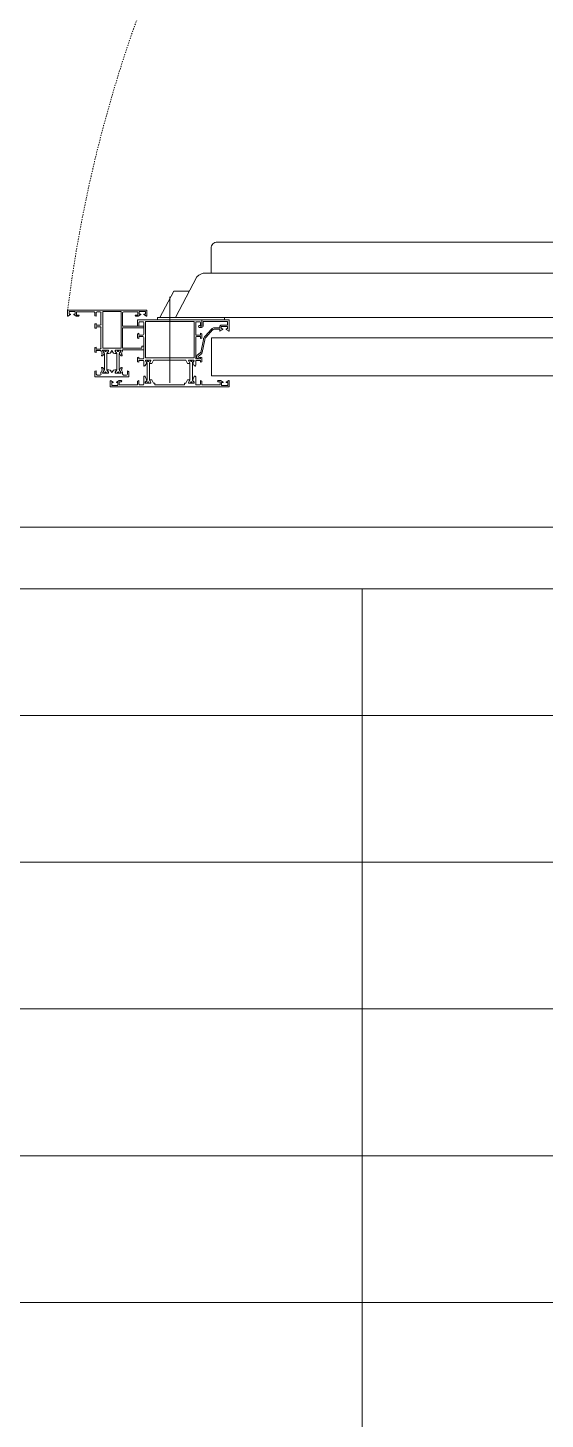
# Model space of a CAD drawing. Header units: millimetres. Extents: x 8265 to 78888, y 1905 to 34251.
# Drawn here: x 40001.5 to 40043.5, y 23971.8 to 24084.7 of the extents above; entities that cross this region are included whole.
import ezdxf

# ---------------------------------------------------------------- set-up
doc = ezdxf.new("R2010")
doc.units = ezdxf.units.MM
doc.linetypes.add('HIDDEN4', pattern=[0.125, 0.025, -0.1])
doc.layers.add('441_SERRAMENTI_001-AM_0', color=1, linetype='Continuous', lineweight=0)
doc.layers.add('443_GRIGLIE_AERAZIONE_001-AM_0', color=6, linetype='Continuous', lineweight=0)

# ---------------------------------------------------------------- blocks, each defined once
blk = doc.blocks.new('por 180')
at = {"layer": '441_SERRAMENTI_001-AM_0'}
for p, q in [((85028.86, 21322.61), (85028.86, 21407.93)), ((85031.93, 21322.61), (85031.93, 21407.93)), ((85027.41, 21324.01), (85027.41, 21321.87)), ((85027.44, 21324.04), (85028.28, 21324.04)), ((85027.53, 21323.89), (85027.53, 21321.98)), ((85027.56, 21323.92), (85027.8, 21323.92)), ((85027.83, 21323.89), (85027.83, 21323.43)), ((85027.95, 21323.89), (85027.95, 21323.43)), ((85027.98, 21323.92), (85028.09, 21323.92)), ((85027.98, 21323.4), (85028.09, 21323.4)), ((85027.98, 21323.28), (85028.02, 21323.28)), ((85028.12, 21323.89), (85028.12, 21323.82)), ((85028.12, 21323.5), (85028.12, 21323.43)), ((85028.17, 21323.81), (85028.3, 21324)), ((85028.17, 21323.52), (85028.3, 21323.33)), ((85028.19, 21323.28), (85028.28, 21323.28)), ((85032.31, 21324.02), (85032.44, 21323.81)), ((85032.44, 21323.55), (85032.31, 21323.34)), ((85032.31, 21323.33), (85032.31, 21323.34)), ((85032.31, 21323.33), (85032.31, 21323.16)), ((85032.81, 21324.04), (85032.32, 21324.04)), ((85032.4, 21323.16), (85032.4, 21323.31)), ((85032.4, 21323.31), (85032.66, 21323.31)), ((85032.47, 21323.93), (85032.7, 21323.93)), ((85032.47, 21323.82), (85032.47, 21323.93)), ((85032.47, 21323.43), (85032.47, 21323.54)), ((85032.7, 21323.43), (85032.47, 21323.43)), ((85032.66, 21323.31), (85032.66, 21321.91)), ((85032.7, 21323.93), (85032.7, 21323.43)), ((85032.81, 21324.04), (85032.81, 21314.44)), ((85028.05, 21322.84), (85028.05, 21323.25)), ((85028.15, 21322.62), (85028.72, 21322.11)), ((85028.16, 21322.84), (85028.16, 21323.25)), ((85028.22, 21322.7), (85028.79, 21322.19)), ((85031.93, 21322.61), (85028.86, 21322.61)), ((85027.41, 21321.84), (85027.41, 21316.64)), ((85027.41, 21321.84), (85027.88, 21321.84)), ((85027.87, 21321.84), (85027.44, 21321.84)), ((85027.54, 21321.21), (85030.48, 21321.21)), ((85027.54, 21317.28), (85027.54, 21321.21)), ((85027.56, 21321.95), (85027.86, 21321.95)), ((85027.56, 21321.66), (85027.56, 21321.41)), ((85027.91, 21321.72), (85027.62, 21321.72)), ((85027.62, 21321.34), (85028.57, 21321.34)), ((85027.91, 21321.72), (85027.88, 21321.84)), ((85027.9, 21321.81), (85027.9, 21321.71)), ((85028.01, 21321.8), (85028.01, 21321.61)), ((85028.49, 21321.72), (85028.52, 21321.84)), ((85028.64, 21321.72), (85028.49, 21321.72)), ((85028.52, 21321.84), (85028.88, 21321.84)), ((85028.64, 21321.41), (85028.64, 21321.72)), ((85028.76, 21321.72), (85028.76, 21321.41)), ((85028.91, 21321.72), (85028.76, 21321.72)), ((85030.49, 21321.34), (85028.82, 21321.34)), ((85028.91, 21321.72), (85028.88, 21321.84)), ((85028.99, 21321.97), (85030.03, 21321.75)), ((85029.01, 21322.08), (85030.05, 21321.86)), ((85030.05, 21321.73), (85030.29, 21321.44)), ((85030.14, 21321.8), (85030.35, 21321.54)), ((85030.41, 21321.72), (85030.44, 21321.84)), ((85030.41, 21321.72), (85030.56, 21321.72)), ((85030.41, 21321.55), (85030.44, 21321.67)), ((85030.8, 21321.84), (85030.44, 21321.84)), ((85030.48, 21321.21), (85030.48, 21317.28)), ((85030.5, 21321.48), (85030.55, 21321.65)), ((85030.56, 21321.72), (85030.56, 21321.41)), ((85030.65, 21321.16), (85030.65, 21320.78)), ((85030.65, 21321.06), (85030.65, 21321.09)), ((85030.71, 21321.04), (85030.67, 21321.04)), ((85030.68, 21321.72), (85030.83, 21321.72)), ((85030.68, 21321.72), (85030.68, 21321.41)), ((85030.68, 21321.21), (85030.91, 21321.08)), ((85030.72, 21321.21), (85030.82, 21321.15)), ((85031.07, 21321.34), (85030.74, 21321.34)), ((85030.83, 21321.72), (85030.8, 21321.84)), ((85030.82, 21321.15), (85030.82, 21321.12)), ((85030.86, 21321.1), (85031.1, 21321.23)), ((85030.91, 21321.08), (85032.25, 21321.08)), ((85032.31, 21321.09), (85031.98, 21321.23)), ((85032.59, 21321.34), (85032, 21321.34)), ((85032.49, 21321.22), (85032.25, 21321.08)), ((85032.31, 21321.72), (85032.34, 21321.84)), ((85032.31, 21321.72), (85032.59, 21321.72)), ((85032.59, 21321.84), (85032.34, 21321.84)), ((85032.43, 21321.22), (85032.34, 21321.15)), ((85032.34, 21321.15), (85032.34, 21321.11)), ((85032.49, 21321.04), (85032.45, 21321.04)), ((85032.51, 21321.18), (85032.51, 21320.78)), ((85032.51, 21321.06), (85032.51, 21321.09)), ((85032.66, 21321.66), (85032.66, 21321.41)), ((85025.1, 21319.57), (85025.1, 21320.78)), ((85030.65, 21320.88), (85030.65, 21320.91)), ((85030.65, 21320.55), (85030.92, 21320.68)), ((85030.65, 21320.55), (85030.65, 21317.94)), ((85030.71, 21320.93), (85030.67, 21320.93)), ((85030.67, 21320.76), (85030.91, 21320.88)), ((85030.68, 21320.77), (85030.88, 21320.86)), ((85030.91, 21320.88), (85032.25, 21320.88)), ((85030.92, 21320.83), (85030.92, 21320.68)), ((85032.24, 21320.83), (85032.24, 21320.68)), ((85032.51, 21320.55), (85032.24, 21320.68)), ((85032.49, 21320.76), (85032.25, 21320.88)), ((85032.48, 21320.76), (85032.28, 21320.86)), ((85032.49, 21320.93), (85032.45, 21320.93)), ((85032.51, 21320.89), (85032.51, 21320.91)), ((85032.51, 21320.44), (85032.51, 21320.55)), ((85032.64, 21320.44), (85032.51, 21320.44)), ((85032.64, 21320.44), (85032.64, 21318.04)), ((85027.21, 21318.44), (85025.1, 21319.57)), ((85025.54, 21319.24), (85032.48, 21319.24)), ((85030.65, 21317.94), (85030.92, 21317.81)), ((85030.65, 21317.33), (85030.65, 21317.71)), ((85030.67, 21317.73), (85030.91, 21317.61)), ((85030.68, 21317.72), (85030.88, 21317.63)), ((85030.92, 21317.66), (85030.92, 21317.81)), ((85032.51, 21317.94), (85032.24, 21317.81)), ((85032.24, 21317.66), (85032.24, 21317.81)), ((85032.49, 21317.73), (85032.25, 21317.61)), ((85032.48, 21317.72), (85032.28, 21317.63)), ((85032.51, 21317.94), (85032.51, 21318.04)), ((85032.64, 21318.04), (85032.51, 21318.04)), ((85032.51, 21317.31), (85032.51, 21317.71)), ((85026.61, 21310.99), (85026.61, 21317.39)), ((85026.61, 21317.39), (85027.09, 21317.39)), ((85026.95, 21317.28), (85026.72, 21317.28)), ((85026.72, 21317.28), (85026.72, 21316.78)), ((85026.72, 21316.78), (85026.95, 21316.78)), ((85027.02, 21316.66), (85026.76, 21316.66)), ((85026.76, 21316.66), (85026.76, 21315.51)), ((85026.95, 21317.17), (85026.95, 21317.28)), ((85026.95, 21316.78), (85026.95, 21316.89)), ((85027.11, 21317.37), (85026.98, 21317.16)), ((85026.98, 21316.9), (85027.11, 21316.69)), ((85027.02, 21316.51), (85027.02, 21316.66)), ((85027.11, 21316.68), (85027.11, 21316.69)), ((85027.11, 21316.68), (85027.11, 21316.51)), ((85027.41, 21316.64), (85027.88, 21316.64)), ((85027.54, 21317.28), (85030.48, 21317.28)), ((85027.56, 21316.83), (85027.56, 21317.08)), ((85027.62, 21317.14), (85028.57, 21317.14)), ((85027.91, 21316.76), (85027.62, 21316.76)), ((85027.91, 21316.76), (85027.88, 21316.64)), ((85027.91, 21315.44), (85027.91, 21317.14)), ((85027.91, 21317.14), (85028.04, 21317.14)), ((85028.04, 21315.44), (85028.04, 21317.14)), ((85028.64, 21316.76), (85028.49, 21316.76)), ((85028.49, 21316.76), (85028.52, 21316.64)), ((85028.52, 21316.64), (85028.88, 21316.64)), ((85028.64, 21317.08), (85028.64, 21316.76)), ((85028.76, 21316.76), (85028.76, 21317.08)), ((85028.91, 21316.76), (85028.76, 21316.76)), ((85030.49, 21317.14), (85028.82, 21317.14)), ((85028.91, 21316.76), (85028.88, 21316.64)), ((85029.82, 21317.14), (85029.54, 21317.14)), ((85029.54, 21317.02), (85029.54, 21317.14)), ((85029.66, 21316.99), (85029.57, 21316.99)), ((85029.69, 21315.44), (85029.69, 21316.96)), ((85029.82, 21315.44), (85029.82, 21317.14)), ((85030.41, 21316.76), (85030.56, 21316.76)), ((85030.41, 21316.76), (85030.44, 21316.64)), ((85030.8, 21316.64), (85030.44, 21316.64)), ((85030.56, 21316.76), (85030.56, 21317.08)), ((85030.65, 21317.61), (85030.65, 21317.58)), ((85030.65, 21317.43), (85030.65, 21317.4)), ((85030.71, 21317.56), (85030.67, 21317.56)), ((85030.71, 21317.45), (85030.67, 21317.45)), ((85030.68, 21317.28), (85030.91, 21317.41)), ((85030.68, 21316.76), (85030.68, 21317.08)), ((85030.68, 21316.76), (85030.83, 21316.76)), ((85030.72, 21317.28), (85030.82, 21317.34)), ((85031.07, 21317.14), (85030.74, 21317.14)), ((85030.83, 21316.76), (85030.8, 21316.64)), ((85030.82, 21317.34), (85030.82, 21317.37)), ((85030.86, 21317.39), (85031.1, 21317.26)), ((85030.91, 21317.61), (85032.25, 21317.61)), ((85030.91, 21317.41), (85032.25, 21317.41)), ((85032.31, 21317.4), (85031.98, 21317.26)), ((85032.59, 21317.14), (85032, 21317.14)), ((85032.49, 21317.27), (85032.25, 21317.41)), ((85032.31, 21316.76), (85032.34, 21316.64)), ((85032.31, 21316.76), (85032.59, 21316.76)), ((85032.34, 21317.34), (85032.34, 21317.38)), ((85032.43, 21317.27), (85032.34, 21317.34)), ((85032.66, 21316.64), (85032.34, 21316.64)), ((85032.49, 21317.56), (85032.45, 21317.56)), ((85032.49, 21317.45), (85032.45, 21317.45)), ((85032.51, 21317.6), (85032.51, 21317.58)), ((85032.51, 21317.43), (85032.51, 21317.4)), ((85032.66, 21316.83), (85032.66, 21317.08)), ((85032.66, 21315.17), (85032.66, 21316.64)), ((85026.82, 21315.44), (85027.91, 21315.44)), ((85028.04, 21315.44), (85029.69, 21315.44)), ((85029.82, 21315.44), (85029.89, 21315.44)), ((85030.1, 21315.36), (85029.93, 21315.44)), ((85031.46, 21315.36), (85031.63, 21315.44)), ((85031.51, 21315.82), (85031.6, 21315.94)), ((85031.51, 21315.82), (85031.79, 21315.82)), ((85032.01, 21315.94), (85031.6, 21315.94)), ((85031.79, 21315.44), (85031.67, 21315.44)), ((85031.86, 21315.76), (85031.86, 21315.51)), ((85032.01, 21313.19), (85032.01, 21315.94)), ((85026.74, 21315.31), (85029.68, 21315.31)), ((85026.74, 21315.31), (85026.74, 21313.83)), ((85029.68, 21313.83), (85029.68, 21315.31)), ((85029.85, 21315.29), (85029.85, 21314.86)), ((85029.91, 21315.13), (85029.87, 21315.13)), ((85029.91, 21315.02), (85029.87, 21315.02)), ((85029.87, 21314.85), (85030.11, 21314.96)), ((85029.93, 21314.84), (85029.87, 21314.84)), ((85029.93, 21314.29), (85029.87, 21314.29)), ((85029.88, 21315.3), (85030.11, 21315.16)), ((85029.93, 21315.31), (85029.89, 21315.32)), ((85029.89, 21314.57), (85030.01, 21314.64)), ((85029.89, 21314.57), (85030.01, 21314.5)), ((85029.93, 21314.84), (85030.11, 21314.97)), ((85029.93, 21314.29), (85030.11, 21314.17)), ((85030.11, 21315.19), (85030.3, 21315.3)), ((85030.11, 21315.16), (85031.45, 21315.16)), ((85030.11, 21314.97), (85030.11, 21314.81)), ((85030.11, 21314.96), (85031.45, 21314.96)), ((85030.11, 21314.17), (85030.11, 21314.33)), ((85030.18, 21315.36), (85030.25, 21315.39)), ((85031.44, 21315.19), (85031.26, 21315.3)), ((85031.38, 21315.36), (85031.31, 21315.39)), ((85031.69, 21315.3), (85031.45, 21315.16)), ((85031.45, 21314.97), (85031.45, 21314.81)), ((85031.63, 21314.84), (85031.45, 21314.97)), ((85031.69, 21314.85), (85031.45, 21314.96)), ((85031.45, 21314.17), (85031.45, 21314.33)), ((85031.63, 21314.29), (85031.45, 21314.17)), ((85031.66, 21314.57), (85031.55, 21314.64)), ((85031.66, 21314.57), (85031.55, 21314.5)), ((85031.63, 21315.31), (85031.67, 21315.32)), ((85031.63, 21314.84), (85031.69, 21314.84)), ((85031.63, 21314.29), (85031.69, 21314.29)), ((85031.69, 21315.13), (85031.65, 21315.13)), ((85031.69, 21315.02), (85031.65, 21315.02)), ((85031.71, 21315.29), (85031.71, 21314.86)), ((85032.31, 21315.16), (85032.31, 21315.33)), ((85032.31, 21315.15), (85032.31, 21315.16)), ((85032.44, 21314.94), (85032.31, 21315.15)), ((85032.31, 21314.47), (85032.44, 21314.68)), ((85032.81, 21314.44), (85032.32, 21314.44)), ((85032.4, 21315.33), (85032.4, 21315.17)), ((85032.4, 21315.17), (85032.66, 21315.17)), ((85032.47, 21315.06), (85032.47, 21314.95)), ((85032.7, 21315.06), (85032.47, 21315.06)), ((85032.47, 21314.67), (85032.47, 21314.56)), ((85032.47, 21314.56), (85032.7, 21314.56)), ((85032.7, 21314.56), (85032.7, 21315.06)), ((85026.74, 21313.83), (85029.68, 21313.83)), ((85026.76, 21313.38), (85026.76, 21313.63)), ((85026.82, 21313.69), (85027.77, 21313.69)), ((85027.11, 21313.31), (85026.82, 21313.31)), ((85026.82, 21313.19), (85027.08, 21313.19)), ((85027.11, 21313.31), (85027.08, 21313.19)), ((85027.84, 21313.31), (85027.69, 21313.31)), ((85027.69, 21313.31), (85027.72, 21313.19)), ((85027.72, 21313.19), (85028.08, 21313.19)), ((85027.84, 21313.63), (85027.84, 21313.31)), ((85027.96, 21313.31), (85027.96, 21313.63)), ((85028.11, 21313.31), (85027.96, 21313.31)), ((85029.69, 21313.69), (85028.02, 21313.69)), ((85028.11, 21313.31), (85028.08, 21313.19)), ((85029.61, 21313.31), (85029.76, 21313.31)), ((85029.61, 21313.31), (85029.64, 21313.19)), ((85030, 21313.19), (85029.64, 21313.19)), ((85029.76, 21313.31), (85029.76, 21313.63)), ((85029.85, 21313.84), (85029.85, 21314.27)), ((85029.87, 21314.29), (85030.11, 21314.17)), ((85029.91, 21314.12), (85029.87, 21314.12)), ((85029.91, 21314.01), (85029.87, 21314.01)), ((85029.88, 21313.84), (85030.11, 21313.97)), ((85029.88, 21313.31), (85029.88, 21313.7)), ((85029.88, 21313.31), (85030.03, 21313.31)), ((85029.93, 21313.83), (85029.89, 21313.82)), ((85030.1, 21313.78), (85029.93, 21313.7)), ((85030.03, 21313.31), (85030, 21313.19)), ((85030.11, 21314.17), (85031.45, 21314.17)), ((85030.11, 21313.97), (85031.45, 21313.97)), ((85030.11, 21313.95), (85030.3, 21313.84)), ((85030.18, 21313.78), (85030.25, 21313.75)), ((85031.44, 21313.95), (85031.26, 21313.84)), ((85031.38, 21313.78), (85031.31, 21313.75)), ((85031.69, 21314.29), (85031.45, 21314.17)), ((85031.69, 21313.84), (85031.45, 21313.97)), ((85031.46, 21313.78), (85031.63, 21313.7)), ((85031.51, 21313.31), (85031.79, 21313.31)), ((85031.51, 21313.31), (85031.54, 21313.19)), ((85032.01, 21313.19), (85031.54, 21313.19)), ((85031.63, 21313.83), (85031.67, 21313.82)), ((85031.69, 21314.12), (85031.65, 21314.12)), ((85031.69, 21314.01), (85031.65, 21314.01)), ((85031.79, 21313.69), (85031.67, 21313.69)), ((85031.71, 21313.84), (85031.71, 21314.27)), ((85031.86, 21313.38), (85031.86, 21313.63)), ((85026.76, 21311.72), (85026.76, 21313.13)), ((85026.61, 21310.99), (85027.09, 21310.99)), ((85026.72, 21311.11), (85026.72, 21311.61)), ((85026.72, 21311.61), (85026.95, 21311.61)), ((85026.95, 21311.11), (85026.72, 21311.11)), ((85027.02, 21311.72), (85026.76, 21311.72)), ((85026.95, 21311.61), (85026.95, 21311.5)), ((85026.95, 21311.22), (85026.95, 21311.11)), ((85026.98, 21311.49), (85027.11, 21311.7)), ((85027.11, 21311.02), (85026.98, 21311.23)), ((85027.02, 21311.88), (85027.02, 21311.72)), ((85027.11, 21311.71), (85027.11, 21311.88)), ((85027.11, 21311.7), (85027.11, 21311.71))]:
    blk.add_line(p, q, dxfattribs=at)
for points in [[(85021.13, 21352.45), (85021.13, 21323.08, 0.414214), (85021.63, 21322.58), (85023.63, 21322.58), (85023.63, 21352.63)], [(85027.21, 21353), (85027.21, 21319.71), (85023.92, 21321.43, -0.197805), (85023.63, 21322.14), (85023.63, 21352.63)]]:
    blk.add_lwpolyline(points, format="xyb", dxfattribs=at)
blk.add_lwpolyline([(85027.41, 21323.68), (85027.41, 21318.25), (85027.21, 21318.25), (85027.21, 21323.68)], close=True, dxfattribs=at)
at = {"layer": '441_SERRAMENTI_001-AM_0', "linetype": 'HIDDEN4'}
blk.add_arc((85040.07, 21419.12), 108.96, 180.3403, 262.9023, dxfattribs=at)
at = {"layer": '441_SERRAMENTI_001-AM_0'}
for centre, radius, start, end in [((85027.44, 21324.01), 0.03, 90, 180), ((85027.56, 21323.89), 0.03, 90, 180), ((85027.8, 21323.89), 0.03, 0, 90), ((85027.98, 21323.43), 0.15, 180, 270), ((85027.98, 21323.89), 0.03, 90, 180), ((85027.98, 21323.43), 0.03, 180, 270), ((85028.02, 21323.25), 0.03, 0, 90), ((85028.09, 21323.89), 0.03, 0, 90), ((85028.09, 21323.43), 0.03, 270, 0), ((85028.15, 21323.82), 0.03, 180, 325.6196), ((85028.15, 21323.5), 0.03, 34.3804, 180), ((85028.19, 21323.25), 0.03, 90, 180), ((85028.28, 21324.01), 0.03, 0, 90), ((85028.28, 21323.31), 0.03, 270, 0), ((85028.28, 21324.01), 0.03, 325.6196, 0), ((85028.28, 21323.31), 0.03, 0, 34.3804), ((85032.32, 21324.03), 0.015, 90, 213.6901), ((85032.45, 21323.82), 0.015, 213.6901, 360), ((85032.45, 21323.54), 0.015, 360, 146.3099), ((85028.35, 21322.84), 0.3, 180, 228), ((85028.35, 21322.84), 0.19, 180, 228), ((85029.12, 21322.55), 0.49, 228, 258), ((85032.35, 21323.16), 0.045, 180, 360), ((85027.44, 21321.87), 0.03, 180, 270), ((85027.56, 21321.98), 0.03, 180, 270), ((85027.62, 21321.66), 0.065, 90, 180), ((85027.62, 21321.41), 0.065, 180, 270), ((85027.86, 21321.8), 0.15, 0, 90), ((85027.94, 21321.64), 0.08, 120, 331.0449), ((85027.87, 21321.81), 0.03, 0, 90), ((85028.57, 21321.41), 0.065, 270, 360), ((85029.12, 21322.55), 0.6, 228, 258), ((85028.82, 21321.41), 0.065, 180, 270), ((85030.02, 21321.7), 0.05, 39.3262, 78), ((85030.02, 21321.7), 0.16, 39.3261, 78), ((85030.39, 21321.51), 0.12, 219.3261, 344.8011), ((85030.38, 21321.56), 0.03, 219.3262, 344.801), ((85030.49, 21321.66), 0.055, 344.8011, 164.801), ((85030.49, 21321.41), 0.065, 270, 360), ((85030.7, 21321.16), 0.05, 58.3464, 180), ((85030.67, 21321.06), 0.02, 180, 270), ((85030.74, 21321.41), 0.065, 180, 270), ((85030.71, 21320.99), 0.0535, 270, 90), ((85030.85, 21321.12), 0.03, 180, 299.7498), ((85031.07, 21321.28), 0.06, 299.7497, 90), ((85032, 21321.28), 0.06, 90, 248.2263), ((85032.32, 21321.11), 0.02, 248.2262, 0), ((85032.45, 21320.99), 0.0535, 90, 270), ((85032.46, 21321.18), 0.05, 0, 129.4001), ((85032.49, 21321.06), 0.02, 270, 0), ((85032.59, 21321.91), 0.065, 270, 360), ((85032.59, 21321.66), 0.065, 360, 90), ((85032.59, 21321.41), 0.065, 270, 360), ((85030.67, 21320.91), 0.02, 90, 180), ((85030.67, 21320.78), 0.02, 180, 299.9998), ((85030.89, 21320.83), 0.03, 0, 115.7394), ((85032.27, 21320.83), 0.03, 64.2606, 180), ((85032.49, 21320.78), 0.02, 240.0001, 0), ((85032.49, 21320.91), 0.02, 0, 90), ((85030.67, 21317.71), 0.02, 60.0002, 180), ((85032.49, 21317.71), 0.02, 360, 119.9999), ((85026.96, 21317.17), 0.015, 180, 326.3099), ((85026.96, 21316.89), 0.015, 33.6901, 180), ((85027.09, 21317.38), 0.015, 326.3099, 90), ((85027.62, 21317.08), 0.065, 90, 180), ((85027.62, 21316.83), 0.065, 180, 270), ((85028.57, 21317.08), 0.065, 0, 90), ((85028.82, 21317.08), 0.065, 90, 180), ((85029.57, 21317.02), 0.03, 180, 270), ((85029.66, 21316.96), 0.03, 0, 90), ((85030.49, 21317.08), 0.065, 0, 90), ((85030.67, 21317.58), 0.02, 180, 270), ((85030.67, 21317.43), 0.02, 90, 180), ((85030.7, 21317.33), 0.05, 180, 301.6536), ((85030.74, 21317.08), 0.065, 90, 180), ((85030.71, 21317.5), 0.0535, 270, 90), ((85030.85, 21317.37), 0.03, 60.2502, 180), ((85030.89, 21317.66), 0.03, 244.2606, 360), ((85031.07, 21317.2), 0.06, 270, 60.2503), ((85032, 21317.2), 0.06, 111.7738, 270), ((85032.27, 21317.66), 0.03, 180, 295.7394), ((85032.32, 21317.38), 0.02, 360, 111.7738), ((85032.45, 21317.5), 0.0535, 90, 270), ((85032.46, 21317.31), 0.05, 230.5999, 360), ((85032.49, 21317.58), 0.02, 270, 360), ((85032.49, 21317.43), 0.02, 360, 90), ((85032.59, 21317.08), 0.065, 360, 90), ((85032.59, 21316.83), 0.065, 270, 0), ((85026.82, 21315.51), 0.065, 180, 270), ((85027.06, 21316.51), 0.045, 180, 0), ((85029.89, 21315.34), 0.1, 67, 90), ((85031.67, 21315.34), 0.1, 90, 113), ((85031.79, 21315.76), 0.065, 360, 90), ((85031.79, 21315.51), 0.065, 270, 0), ((85029.88, 21315.29), 0.03, 67, 180), ((85029.87, 21315.15), 0.02, 180, 270), ((85029.87, 21315), 0.02, 90, 180), ((85029.87, 21314.86), 0.02, 180, 270), ((85029.87, 21314.27), 0.02, 90, 180), ((85029.91, 21315.07), 0.0535, 270, 90), ((85029.81, 21315.03), 0.3, 34.1414, 67), ((85029.91, 21314.81), 0.2, 300, 0), ((85029.91, 21314.33), 0.2, 360, 60), ((85030.09, 21315.22), 0.04, 214.1414, 302.7022), ((85030.14, 21315.46), 0.1, 247, 292), ((85030.27, 21315.35), 0.05, 302.7024, 112), ((85031.29, 21315.35), 0.05, 68, 237.2976), ((85031.42, 21315.46), 0.1, 248, 293), ((85031.46, 21315.22), 0.04, 237.2978, 325.8586), ((85031.65, 21314.81), 0.2, 180, 240), ((85031.65, 21314.33), 0.2, 120, 180), ((85031.75, 21315.03), 0.3, 113, 145.8586), ((85031.65, 21315.07), 0.0535, 90, 270), ((85031.68, 21315.29), 0.03, 360, 113), ((85031.69, 21315.15), 0.02, 270, 0), ((85031.69, 21315), 0.02, 0, 90), ((85031.69, 21314.86), 0.02, 270, 360), ((85031.69, 21314.27), 0.02, 0, 90), ((85032.35, 21315.33), 0.045, 0, 180), ((85032.32, 21314.46), 0.015, 146.3099, 270), ((85032.45, 21314.95), 0.015, 213.6901, 0), ((85032.45, 21314.67), 0.015, 0, 146.3099), ((85026.82, 21313.63), 0.065, 90, 180), ((85026.82, 21313.38), 0.065, 180, 270), ((85026.82, 21313.13), 0.065, 90, 180), ((85027.77, 21313.63), 0.065, 0, 90), ((85028.02, 21313.63), 0.065, 90, 180), ((85029.69, 21313.63), 0.065, 0, 90), ((85029.87, 21314.14), 0.02, 180, 270), ((85029.87, 21313.99), 0.02, 90, 180), ((85029.88, 21313.84), 0.03, 180, 293), ((85029.89, 21313.79), 0.1, 264.4366, 293), ((85029.91, 21314.06), 0.0535, 270, 90), ((85029.81, 21314.11), 0.3, 293, 325.8586), ((85030.09, 21313.92), 0.04, 57.2978, 145.8586), ((85030.14, 21313.68), 0.1, 68, 113), ((85030.27, 21313.79), 0.05, 248, 57.2976), ((85031.29, 21313.79), 0.05, 122.7024, 292), ((85031.42, 21313.68), 0.1, 67, 112), ((85031.46, 21313.92), 0.04, 34.1414, 122.7022), ((85031.75, 21314.11), 0.3, 214.1414, 247), ((85031.65, 21314.06), 0.0535, 90, 270), ((85031.67, 21313.79), 0.1, 247, 270), ((85031.68, 21313.84), 0.03, 247, 0), ((85031.69, 21314.14), 0.02, 270, 360), ((85031.69, 21313.99), 0.02, 360, 90), ((85031.79, 21313.63), 0.065, 0, 90), ((85031.79, 21313.38), 0.065, 270, 0), ((85026.96, 21311.5), 0.015, 180, 326.3099), ((85026.96, 21311.22), 0.015, 33.6901, 180), ((85027.06, 21311.88), 0.045, 0, 180), ((85027.09, 21311.01), 0.015, 270, 33.6901)]:
    blk.add_arc(centre, radius, start, end, dxfattribs=at)

msp = doc.modelspace()

# ---------------------------------------------------------------- hatches: boundary and pattern name
at = {"layer": '443_GRIGLIE_AERAZIONE_001-AM_0'}
h = msp.add_hatch(dxfattribs=at)
h.set_pattern_fill('GRATE', color=253, scale=15, style=0)
h.set_pattern_definition([(0, (35456.603, 18313.833), (0, 11.90625), []), (90, (35456.603, 18313.833), (-47.625, 3e-15), [])])
edge = h.paths.add_edge_path()
edge.add_line((40096.84, 22748.92), (39907.1, 22748.92))
edge.add_arc((38897.18, 22085.42), 1208.37, 13.54038, 33.30398, ccw=False)
edge.add_line((40071.97, 22368.34), (40096.84, 22368.11))
edge.add_line((40096.84, 22368.11), (40096.84, 22748.92))
edge = h.paths.add_edge_path()
edge.add_line((39907.1, 22748.92), (40096.84, 22748.92))
edge.add_line((40096.84, 22748.92), (40096.85, 24039.12))
edge.add_line((40096.85, 24039.12), (39616.91, 24039.13))
edge.add_line((39616.91, 24039.13), (39616.91, 23056.07))
edge.add_arc((38897.18, 22085.42), 1208.37, 33.30398, 53.44318, ccw=False)

# ---------------------------------------------------------------- linework, layer by layer
for points in [[(39901.12, 22748.92, 0.087939), (39611.91, 23053.55), (39611.91, 24044.13), (40101.85, 24044.12), (40101.84, 22748.92)], [(39907.1, 22748.92, 0.088101), (39616.91, 23056.07), (39616.91, 24039.13), (40096.85, 24039.12), (40096.84, 22748.92)]]:
    msp.add_lwpolyline(points, format="xyb", dxfattribs=at)

# ---------------------------------------------------------------- block references
at = {"layer": '441_SERRAMENTI_001-AM_0', "linetype": 'Continuous', "xscale": 1.005550207717533, "yscale": 1.005550207717533, "zscale": 1.005550207717533, "rotation": 270}
msp.add_blockref('por 180', (18575.43, 109560.28), dxfattribs=at)

doc.saveas('drawing.dxf')
